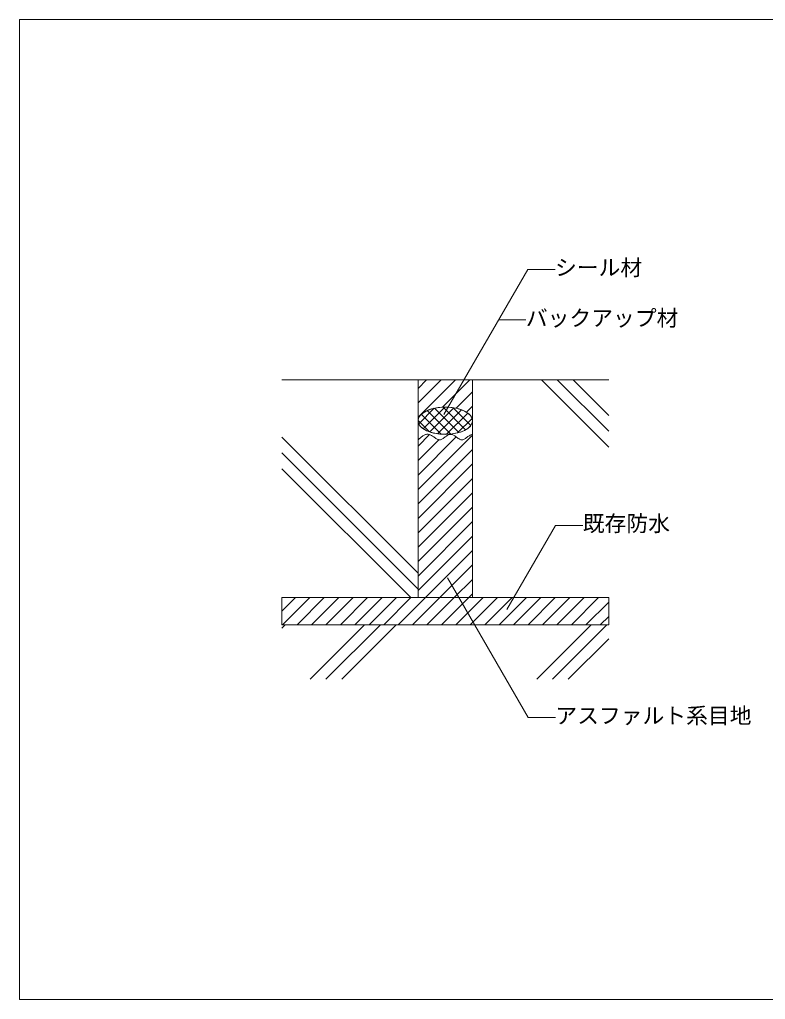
# Model space of a CAD drawing. Units: millimetres on the paper, with parts at other scales. Extents: x -135 to 135, y -94 to 92.
# Drawn here: x -135 to 1.9, y -88 to 92 of the extents above; entities that cross this region are included whole.
import ezdxf
from ezdxf.enums import TextEntityAlignment as Align

# ---------------------------------------------------------------- set-up
doc = ezdxf.new("R2010")
doc.units = ezdxf.units.MM
for name, color, linetype, lineweight in [('1-2_ハッチング', 4, 'Continuous', 9), ('1-7_設備', 3, 'Continuous', 18), ('1-A_元図・躯体', 7, 'Continuous', 18), ('E-E', 7, 'Continuous', 18), ('F-F', 7, 'Continuous', 18)]:
    doc.layers.add(name, color=color, linetype=linetype, lineweight=lineweight)
doc.styles.add('ＭＳ ゴシック', font='')
doc.styles.get('ＭＳ ゴシック').set_extended_font_data('MS Gothic')

msp = doc.modelspace()

# ---------------------------------------------------------------- linework, layer by layer
at = {"layer": '1-2_ハッチング'}
for p, q in [((-61.732, 17.767), (-58.914, 20.586)), ((-60.894, 16.838), (-56.924, 20.808)), ((-55.85, 15.859), (-60.169, 20.178)), ((-59.708, 16.257), (-55.282, 20.682)), ((-54.363, 16.14), (-58.828, 20.605)), ((-58.283, 15.913), (-53.878, 20.318)), ((-53.107, 16.652), (-57.255, 20.8)), ((-52.148, 17.46), (-55.386, 20.699)), ((-59.825, 16.299), (-61.851, 18.325)), ((-57.595, 15.836), (-61.253, 19.494)), ((-56.617, 15.811), (-52.715, 19.713)), ((-54.579, 16.081), (-51.925, 18.736))]:
    msp.add_line(p, q, dxfattribs=at)
msp.add_ellipse((-56.851, 18.308), major_axis=(5, 0), ratio=0.5, dxfattribs=at)
for start_param, end_param in [(6.2831853, 9.424778), (3.1415927, 4.712389), (4.712389, 6.2831853)]:
    msp.add_ellipse((-56.851, 18.308), major_axis=(5, 0), ratio=0.5, start_param=start_param, end_param=end_param, dxfattribs=at)
at = {"layer": '1-7_設備'}
for p, q in [((-61.851, 25.808), (-61.851, -14.192)), ((-51.851, 25.808), (-51.851, -14.192))]:
    msp.add_line(p, q, dxfattribs=at)
for points in [[(-61.851, 14.808), (-61.726, 14.916), (-61.601, 15.023), (-61.476, 15.128), (-61.351, 15.23), (-61.226, 15.327), (-61.102, 15.419), (-60.977, 15.504), (-60.852, 15.582), (-60.727, 15.652), (-60.602, 15.712), (-60.477, 15.761), (-60.352, 15.798), (-60.226, 15.823), (-60.101, 15.833), (-59.976, 15.829), (-59.851, 15.808), (-59.726, 15.771), (-59.601, 15.72), (-59.475, 15.656), (-59.35, 15.582), (-59.225, 15.501), (-59.1, 15.415), (-58.975, 15.326), (-58.85, 15.237), (-58.724, 15.15), (-58.599, 15.068), (-58.474, 14.993), (-58.35, 14.927), (-58.225, 14.874), (-58.1, 14.834), (-57.976, 14.812), (-57.851, 14.808), (-57.727, 14.826), (-57.603, 14.862), (-57.478, 14.914), (-57.354, 14.98), (-57.23, 15.056), (-57.106, 15.14), (-56.981, 15.229)], [(-56.981, 15.229), (-56.857, 15.321), (-56.732, 15.412), (-56.607, 15.5), (-56.482, 15.582), (-56.357, 15.656), (-56.231, 15.718), (-56.105, 15.766), (-55.978, 15.797), (-55.851, 15.808), (-55.724, 15.798), (-55.596, 15.769), (-55.468, 15.722), (-55.34, 15.661), (-55.212, 15.589), (-55.084, 15.508), (-54.956, 15.421), (-54.83, 15.33), (-54.703, 15.239), (-54.578, 15.149), (-54.454, 15.065), (-54.33, 14.988), (-54.208, 14.921), (-54.088, 14.867), (-53.968, 14.828), (-53.851, 14.808), (-53.735, 14.808), (-53.621, 14.827), (-53.507, 14.863), (-53.394, 14.912), (-53.28, 14.974), (-53.166, 15.046), (-53.05, 15.125), (-52.932, 15.209), (-52.811, 15.297), (-52.687, 15.385), (-52.56, 15.473), (-52.429, 15.556), (-52.293, 15.633), (-52.152, 15.703)], [(-52.152, 15.703), (-52.004, 15.762), (-51.851, 15.808)]]:
    msp.add_lwpolyline(points, dxfattribs=at)
at = {"layer": '1-A_元図・躯体'}
for p, q in [((-86.851, 25.808), (-26.851, 25.808)), ((-61.851, 24.241), (-60.284, 25.808)), ((-61.851, 21.59), (-57.632, 25.808)), ((-61.851, 18.938), (-54.981, 25.808)), ((-51.851, 25.808), (-53.547, 25.808)), ((-51.851, 18.428), (-51.851, 25.808)), ((-26.851, 13.465), (-39.195, 25.808)), ((-26.851, 16.365), (-36.295, 25.808)), ((-26.851, 19.265), (-33.395, 25.808)), ((-54.88, 20.606), (-51.851, 23.635)), ((-52.958, 19.877), (-51.851, 20.983)), ((-61.851, -9.71), (-86.851, 15.29)), ((-61.851, 13.635), (-59.719, 15.766)), ((-61.851, 5.68), (-51.851, 15.68)), ((-61.851, 8.332), (-54.843, 15.339)), ((-61.851, 10.983), (-58.014, 14.82)), ((-61.851, 3.028), (-51.851, 13.028)), ((-61.851, -12.61), (-86.851, 12.39)), ((-63.169, -14.192), (-86.851, 9.49)), ((-61.851, 0.377), (-51.851, 10.377)), ((-61.851, -2.275), (-51.851, 7.725)), ((-61.851, -4.927), (-51.851, 5.073)), ((-61.851, -7.578), (-51.851, 2.422)), ((-61.851, -10.23), (-51.851, -0.23)), ((-61.851, -12.882), (-51.851, -2.882)), ((-60.509, -14.192), (-51.851, -5.533)), ((-57.858, -14.192), (-51.851, -8.185)), ((-55.206, -14.192), (-51.851, -10.837)), ((-86.851, -14.192), (-26.851, -14.192)), ((-86.851, -16.668), (-84.374, -14.192)), ((-86.723, -19.192), (-81.723, -14.192)), ((-84.071, -19.192), (-79.071, -14.192)), ((-81.419, -19.192), (-76.419, -14.192)), ((-78.768, -19.192), (-73.768, -14.192)), ((-76.116, -19.192), (-71.116, -14.192)), ((-73.464, -19.192), (-68.464, -14.192)), ((-70.813, -19.192), (-65.813, -14.192)), ((-68.161, -19.192), (-63.161, -14.192)), ((-65.509, -19.192), (-60.509, -14.192)), ((-62.858, -19.192), (-57.858, -14.192)), ((-60.206, -19.192), (-55.207, -14.193)), ((-26.851, -14.192), (-55.207, -14.192)), ((-55.207, -14.193), (-55.206, -14.192)), ((-54.739, -16.376), (-52.554, -14.192)), ((-54.271, -18.56), (-49.903, -14.192)), ((-52.554, -14.192), (-51.851, -13.488)), ((-52.251, -19.192), (-47.251, -14.192)), ((-49.599, -19.192), (-44.599, -14.192)), ((-46.948, -19.192), (-41.948, -14.192)), ((-44.296, -19.192), (-39.296, -14.192)), ((-41.645, -19.192), (-36.645, -14.192)), ((-38.993, -19.192), (-33.993, -14.192)), ((-36.341, -19.192), (-31.341, -14.192)), ((-33.69, -19.192), (-28.69, -14.192)), ((-31.038, -19.192), (-26.851, -15.005)), ((-57.554, -19.192), (-54.739, -16.376)), ((-28.386, -19.192), (-26.851, -17.656)), ((-86.851, -19.192), (-26.851, -19.192)), ((-86.851, -19.817), (-86.226, -19.192)), ((-81.655, -29.192), (-71.655, -19.192)), ((-78.755, -29.192), (-68.755, -19.192)), ((-75.855, -29.192), (-65.855, -19.192)), ((-54.903, -19.192), (-54.271, -18.56)), ((-40.062, -29.192), (-30.062, -19.192)), ((-37.162, -29.192), (-27.162, -19.192)), ((-34.262, -29.192), (-26.851, -21.78))]:
    msp.add_line(p, q, dxfattribs=at)
for points in [[(-53.547, 25.808), (-61.851, 25.808), (-61.851, 18.308)], [(-57.341, 20.796), (-55.324, 22.814), (-52.329, 25.808)], [(-61.851, 14.808), (-61.851, -14.192), (-51.851, -14.192), (-51.851, 15.808), (-52.004, 15.762), (-52.152, 15.703), (-52.293, 15.633), (-52.429, 15.556), (-52.56, 15.473), (-52.687, 15.385), (-52.811, 15.297), (-52.932, 15.209), (-53.05, 15.125), (-53.166, 15.046), (-53.28, 14.974), (-53.394, 14.912), (-53.507, 14.863), (-53.621, 14.827), (-53.735, 14.808), (-53.851, 14.808), (-53.968, 14.828), (-54.088, 14.867), (-54.208, 14.921), (-54.33, 14.988), (-54.454, 15.065), (-54.578, 15.149), (-54.703, 15.239), (-54.83, 15.33), (-54.956, 15.421), (-55.084, 15.508), (-55.212, 15.589), (-55.34, 15.661), (-55.468, 15.722), (-55.596, 15.769), (-55.724, 15.798), (-55.851, 15.808), (-55.978, 15.797), (-56.105, 15.766), (-56.231, 15.718), (-56.357, 15.656)], [(-61.226, 15.327), (-61.351, 15.23), (-61.476, 15.128), (-61.601, 15.023), (-61.726, 14.916), (-61.851, 14.808)], [(-56.357, 15.656), (-56.482, 15.582), (-56.607, 15.5), (-56.732, 15.412), (-56.857, 15.321), (-56.981, 15.229), (-57.106, 15.14), (-57.23, 15.056), (-57.354, 14.98), (-57.478, 14.914), (-57.603, 14.862), (-57.727, 14.826), (-57.851, 14.808), (-57.976, 14.812), (-58.1, 14.834), (-58.225, 14.874), (-58.35, 14.927), (-58.474, 14.993), (-58.599, 15.068), (-58.724, 15.15), (-58.85, 15.237), (-58.975, 15.326), (-59.1, 15.415), (-59.225, 15.501), (-59.35, 15.582), (-59.475, 15.656), (-59.601, 15.72), (-59.726, 15.771), (-59.851, 15.808), (-59.976, 15.829), (-60.101, 15.833), (-60.226, 15.823), (-60.352, 15.798), (-60.477, 15.761), (-60.602, 15.712), (-60.727, 15.652), (-60.852, 15.582), (-60.977, 15.504), (-61.102, 15.419), (-61.226, 15.327)], [(-55.207, -14.192), (-86.851, -14.192), (-86.851, -19.192), (-54.136, -19.192)], [(-54.136, -19.192), (-26.851, -19.192), (-26.851, -14.192)]]:
    msp.add_lwpolyline(points, dxfattribs=at)
for start_param, end_param in [(3.1415927, 4.7792073), (4.7792073, 6.2831853)]:
    msp.add_ellipse((-56.851, 18.308), major_axis=(5, 0), ratio=0.5, start_param=start_param, end_param=end_param, dxfattribs=at)
at = {"layer": 'E-E'}
for p, q in [((-57.109, 19.422), (-41.7, 46.11)), ((-41.7, 46.11), (-36.7, 46.11)), ((-47.061, 36.824), (-42.061, 36.824))]:
    msp.add_line(p, q, dxfattribs=at)
for points in [[(-45.536, -16.388), (-36.599, -0.909), (-31.599, -0.909)], [(-56.452, -10.55), (-41.64, -36.205), (-36.64, -36.205)]]:
    msp.add_lwpolyline(points, dxfattribs=at)
at = {"layer": 'F-F'}
for p in [(-135, 92), (135, -88)]:
    msp.add_line(p, (-135, -88), dxfattribs=at)
msp.add_lwpolyline([(-135, 92), (135, 92), (135, -88)], dxfattribs=at)

# ---------------------------------------------------------------- texts
at = {"layer": 'E-E', "style": 'ＭＳ ゴシック'}
for s, p in [('シール材', (-36.7, 44.11)), ('バックアップ材', (-42.061, 34.824)), ('既存防水', (-31.599, -2.909)), ('アスファルト系目地', (-36.64, -38.205))]:
    msp.add_text(s, height=2.933, dxfattribs=at).set_placement(p, align=Align.BOTTOM_LEFT)

doc.saveas('drawing.dxf')
